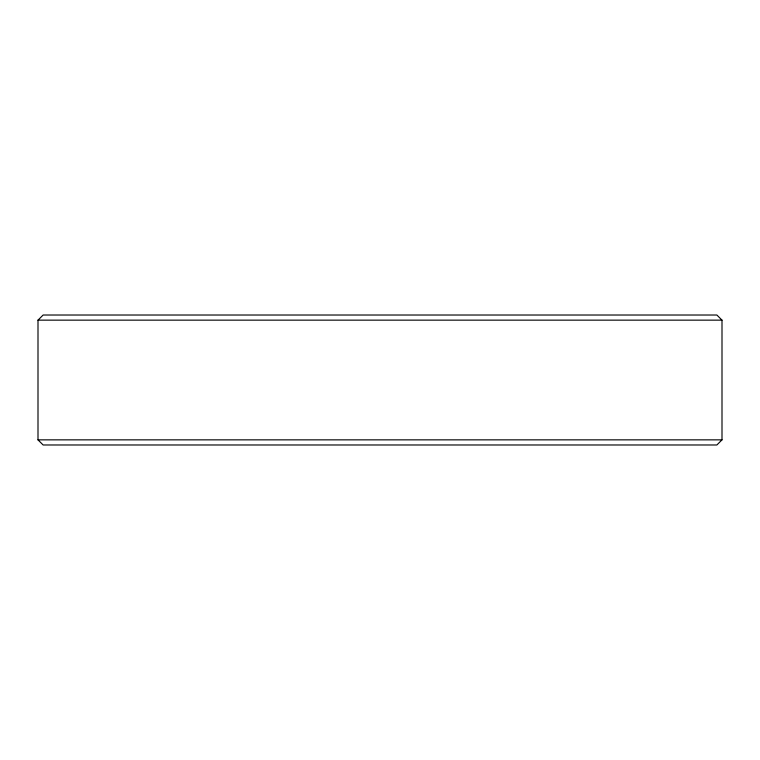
<?xml version="1.0" encoding="UTF-8"?>
<svg xmlns="http://www.w3.org/2000/svg" width="760" height="760" viewBox="0 0 760 760"><rect width="100%" height="100%" fill="white"/><g stroke="black" fill="none" stroke-linecap="round" stroke-linejoin="round"><path stroke-width="1.14" d="M38 320.15L43.13 315.02L716.87 315.02L722 320.15L722 439.85L716.87 444.98L43.13 444.98L38 439.85L38 320.15L722 320.15M38 439.85L722 439.85"/></g></svg>
